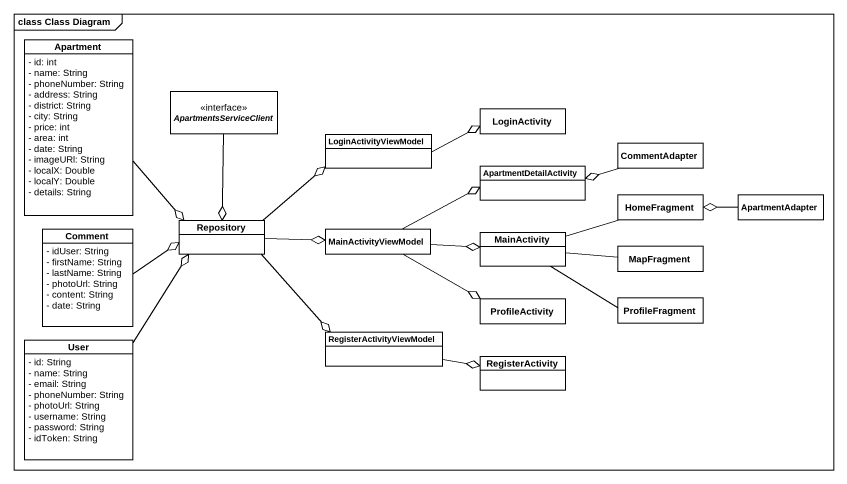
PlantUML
@startuml
mainframe class Class Diagram
hide circle
hide empty members
skinparam classAttributeIconSize 0
class Apartment {
  - id: int
  - name: String
  - phoneNumber: String
  - address: String
  - district: String
  - city: String
  - price: int
  - area: int
  - date: String
  - imageURl: String
  - localX: Double
  - localY: Double
  - details: String
}
interface ApartmentsServiceClient
class LoginActivity
class LoginActivityViewModel
class CommentAdapter
class ApartmentDetailActivity
class HomeFragment
class ApartmentAdapter
class Comment {
  - idUser: String
  - firstName: String
  - lastName: String
  - photoUrl: String
  - content: String
  - date: String
}
class Repository
class MainActivityViewModel
class MainActivity
class MapFragment
class ProfileActivity
class ProfileFragment
class User {
  - id: String
  - name: String
  - email: String
  - phoneNumber: String
  - photoUrl: String
  - username: String
  - password: String
  - idToken: String
}
class RegisterActivityViewModel
class RegisterActivity
Apartment --o Repository
ApartmentsServiceClient --o Repository
LoginActivityViewModel -right-o LoginActivity
CommentAdapter -left-o ApartmentDetailActivity
ApartmentAdapter -left-o HomeFragment
Comment -right-o Repository
Repository -right-o LoginActivityViewModel
Repository -right-o MainActivityViewModel
Repository --o RegisterActivityViewModel
MainActivityViewModel -right-o ApartmentDetailActivity
MainActivityViewModel -right-o MainActivity
MainActivityViewModel -right-o ProfileActivity
MainActivity -right- HomeFragment
MainActivity -right- MapFragment
MainActivity -right- ProfileFragment
User -up-o Repository
RegisterActivityViewModel -right-o RegisterActivity
@enduml
